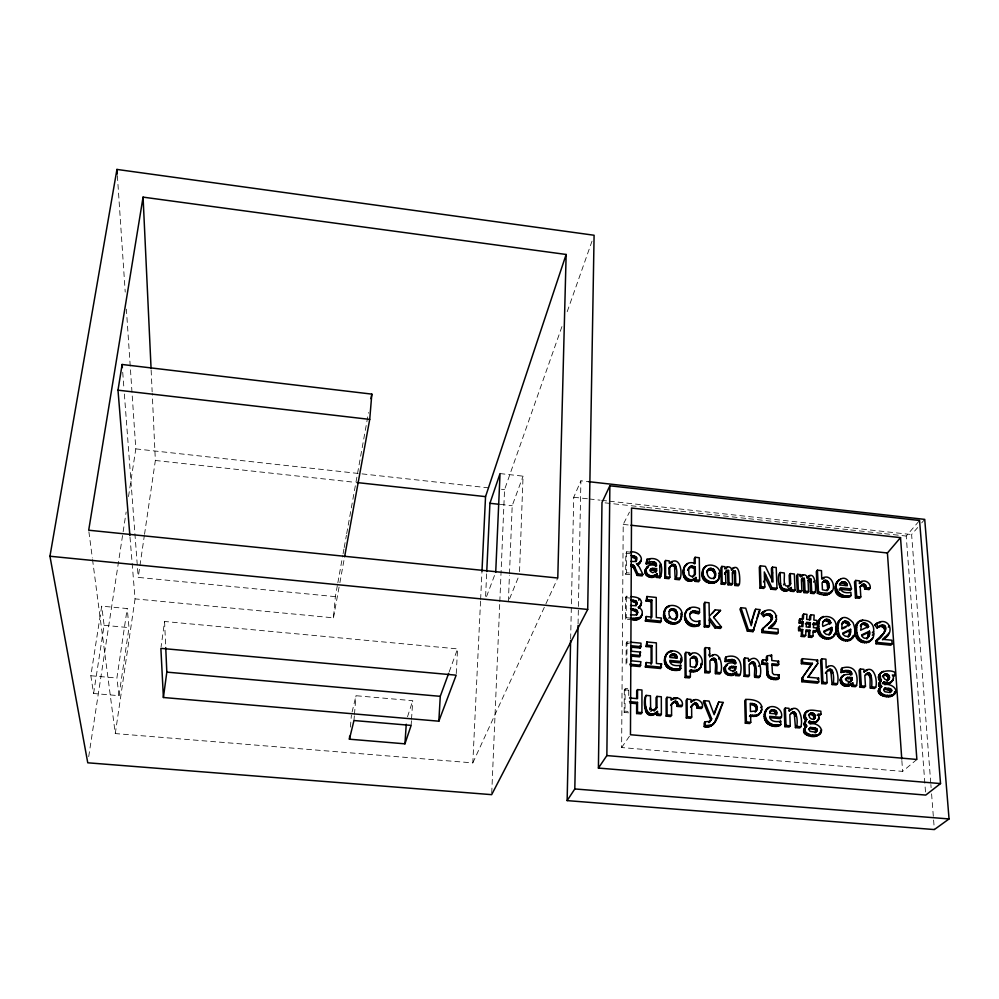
<?xml version="1.0" encoding="UTF-8"?>
<svg xmlns="http://www.w3.org/2000/svg" width="999" height="999" viewBox="0 0 999 999"><rect width="100%" height="100%" fill="white"/><g stroke="black" fill="none" stroke-linecap="round" stroke-linejoin="round"><path stroke-width="0.75" stroke-dasharray="5 3.75" d="M632.392 619.805L625.386 619.118L625.511 597.614L626.336 596.166L629.283 596.465M629.932 574.662L625.661 574.213L625.799 553.271L626.598 551.748L630.544 552.16M628.621 712.824L624.175 712.424L625.012 711.151L625.162 688.473L629.582 688.873L628.733 690.184L628.683 699.238M625.386 619.118L626.198 617.694L626.336 596.166M625.661 574.213L626.473 572.727L626.598 551.748M627.022 641.833L626.198 643.219L626.073 665.284L626.897 663.935L627.022 641.833L630.119 642.132M916.87 759.452L902.621 771.39L621.628 747.552L623.214 524.4L629.457 512.125M624.175 712.424L624.325 689.772L625.162 688.473M578.071 623.975L580.894 480.794L588.636 481.668M570.654 638.823L573.738 497.252L580.894 480.794M519.53 571.603L523.064 476.161L500.037 473.576M508.379 601.698L509.415 575.387M509.478 573.838L512.2 505.719L523.064 476.161M491.733 793.094L499.75 603.221M499.812 601.673L504.557 489.61L562 326.411M485.601 596.328L486.688 573.076M92.532 559.502L115.285 733.578L472.814 762.899L480.556 600.948M480.631 599.4L481.968 571.366M456.243 673.626L457.567 648.888L164.573 621.478L161.089 646.852M411.126 725.399L411.426 720.766M411.526 719.23L412.737 700.699L355.981 695.716L352.098 712.012M353.958 720.529L354.345 715.871M354.47 714.322L355.981 695.716M350.399 727.085L351.398 714.984M132.143 563.324L135.052 598.876L333.454 617.832L335.352 596.653L337.562 584.378M118.981 695.679L128.996 627.622L127.223 608.553L101.698 606.143L90.834 675.749L93.594 693.493L118.981 695.679L116.895 678.034L127.223 608.553M115.285 733.578L135.052 598.876M335.352 596.653L138.212 577.397L144.306 535.851M144.53 534.315L155.357 460.477L152.235 393.469M88.699 756.643L126.161 511.975M128.509 496.59L135.814 448.888L126.386 309.166M93.594 693.493L104.121 625.312L101.698 606.143M337.837 582.842L342.807 555.219M343.082 553.696L343.918 549.088M344.193 547.552L346.403 535.277M346.678 533.741L368.519 412.537M333.454 617.832L339.585 584.253M339.872 582.717L344.33 558.291M407.505 716.783L412.737 700.699M567.182 311.713L592.02 241.134M449.188 671.89L457.567 648.888M486.538 596.578L495.716 572.265M509.54 598.851L518.843 576.111M472.814 762.899L557.779 578.021M621.628 747.552L630.469 734.74M925.511 791.982L906.218 536.051L919.567 520.491M930.756 782.991L911.612 534.565L917.669 527.559M921.702 522.889L924.724 519.38M625.012 711.151L627.984 711.413M90.834 675.749L116.895 678.034M624.325 689.772L628.733 690.184M104.121 625.312L128.996 627.622M626.198 643.219L629.295 643.518M626.198 617.694L630.419 618.106M625.511 597.614L632.891 598.364M626.473 572.727L629.32 573.026M625.799 553.271L632.367 553.958M500.312 504.42L512.2 505.719M623.214 524.4L629.395 525.074M135.814 448.888L360.464 473.701M362.013 473.876L489.06 487.899M501.461 489.273L504.557 489.61M573.738 497.252L587.687 498.801M589.235 498.963L600.087 500.162M601.635 500.337L607.829 501.023M609.378 501.186L911.612 534.565M605.069 502.859L645.229 507.292M646.765 507.455L679.195 511.038M680.744 511.201L713.174 514.785M714.722 514.947L747.152 518.518M748.688 518.693L781.118 522.265M782.667 522.44L815.097 526.011M816.645 526.186L849.075 529.757M850.624 529.932L883.054 533.503M884.59 533.678L906.218 536.051M155.357 460.477L355.332 482.367M88.899 531.768L92.333 557.954M129.995 537.037L132.018 561.775M930.868 784.54L931.105 787.649M931.592 793.855L934.34 829.57M122.715 372.265L123.888 387.799M124.363 394.018L138.212 577.397M901.86 760.551L902.621 771.39M117.37 175.637L125.225 292.083M151.136 370.092L152.16 391.908M164.573 621.478L165.734 647.564"/><path stroke-width="1.5" d="M656.58 712.687C645.466 722.127 642.844 704.22 645.229 696.69L646.103 695.391L650.474 695.791L650.624 708.528L652.734 710.376L656.98 707.504L656.955 696.378L661.313 696.765L661.375 714.385L660.476 715.646L656.693 715.309L656.58 712.687L657.479 711.425L657.592 714.048L656.693 715.309M646.028 646.528L646.89 641.957L656.355 642.869L656.405 663.473L661.6 663.96L660.714 668.518L645.391 667.082L646.266 662.524L651.972 663.061L651.947 645.629L646.89 645.154L646.028 646.528L651.086 647.002L651.947 645.629M646.041 601.048L646.89 596.503L656.243 597.452L656.293 617.519L661.413 618.031L660.539 622.577L645.416 621.078L646.278 616.533L651.922 617.082L651.897 600.112L646.89 599.612L646.041 601.048L651.036 601.548L651.897 600.112M657.479 711.425C646.353 720.866 643.706 702.934 646.103 695.391M655.719 566.346L653.821 563.623L646.191 563.886L647.04 559.265C659.44 555.919 663.798 564.66 660.814 576.273L659.952 577.747L656.343 577.385L657.092 573.751L656.343 577.385M645.391 667.082L646.266 662.524M645.416 621.078L646.278 616.533M646.89 645.154L646.89 641.957M646.89 599.612L646.89 596.503M646.191 563.886L647.04 559.265M855.344 631.293C852.509 616.433 875.574 616.895 873.588 631.443C876.435 646.403 853.308 645.878 855.344 631.293L856.568 629.932L856.88 625.337L858.391 622.052M636.663 698.451L636.688 690.896L637.549 689.597L641.957 689.997L641.92 712.649L641.046 713.923L636.625 713.536L636.65 703.646L637.512 702.359L629.507 701.635M636.625 713.536L637.487 712.262L637.512 702.359M637.549 689.597L637.524 698.663L629.532 697.951M630.606 647.127L640.109 648.039L640.109 645.716M630.569 656.031L639.647 656.88L640.509 652.097L631.418 651.236L631.443 645.754L640.958 646.665L640.971 643.169L630.119 642.132M630.269 665.671L640.072 666.583L640.933 661.713L631.38 660.814L631.405 654.67L640.496 655.519M839.235 589.198L850.286 590.334L850.286 589.16M851.485 588.923C844.405 559.153 819.655 601.648 849.862 596.89L851.061 595.479L850.886 592.395C847.077 593.256 840.634 592.857 840.421 587.774L851.485 588.923L850.286 590.334M852.946 637.487C832.242 651.086 833.828 601.935 853.021 622.639C863.71 650.811 824.5 642.869 839.56 620.167M598.413 768.069L606.855 755.581L609.865 485.789L919.567 520.491L940.534 783.578L925.748 795.079L598.413 768.069L601.985 502.522L609.865 485.789M817.582 627.547C814.847 612.649 837.974 613.061 835.901 627.684C838.723 642.632 815.434 642.232 817.582 627.547L818.743 626.173L819.105 621.565L820.666 618.269M681.655 660.264C683.428 650.424 667.369 646.865 665.109 656.905C661.4 666.171 671.728 672.577 679.857 669.854L680.781 668.518L680.756 665.234C676.798 666.196 669.767 665.871 669.805 660.401L681.58 661.513L681.655 660.264L680.656 662.861L670.366 661.887M587.699 609.44L594.093 235.252L116.945 169.43L49.95 556.243L87.762 762.799L491.658 794.655L587.699 609.44L49.95 556.243M588.636 481.668L924.724 519.38L949.05 818.943L934.34 829.57L567.132 800.611L574.812 788.948L578.034 625.536M851.061 595.479C842.145 598.788 831.68 589.085 838.074 580.606M567.132 800.611L570.616 640.371M770.079 717.707L780.281 718.618L780.306 717.332M781.405 717.369C783.89 708.016 769.642 701.935 765.396 711.113C760.314 720.416 770.691 729.07 779.682 725.736L780.806 724.512L780.694 721.166C776.685 722.215 769.767 721.778 769.717 716.333L781.405 717.369L780.281 718.618M566.146 254.47L557.779 578.021L88.699 530.219L143.069 197.128L566.146 254.47L485.539 496.628L481.968 571.366M882.367 683.703L884.103 681.842C888.66 685.127 896.39 680.282 892.332 674.974L895.017 675.224L894.817 672.29C888.461 668.593 873.538 672.29 880.119 681.455L878.571 684.952L880.444 687.874L881.73 686.6L879.857 683.678L881.405 680.169L879.719 676.373L880.619 672.964M886.438 636.088L887.711 634.74L882.679 639.323L891.845 640.222L892.107 643.88L890.821 645.204L876.048 643.756L875.861 640.834C884.352 638.561 891.857 617.757 877.06 627.984L874.737 625.099C887.012 613.723 897.926 632.355 882.392 639.785M780.806 724.512C771.116 728.371 760.439 717.507 767.407 708.591M882.829 634.153C887.986 630.132 881.343 623.164 877.06 627.984M495.716 572.265L500.037 473.576L489.922 503.296L486.75 571.528M819.168 718.031L818.231 713.998L820.991 714.248L820.841 711.213C815.409 710.951 807.567 707.642 804.432 714.21L804.17 717.994L805.669 720.666L803.995 724.287L805.856 727.284C798.401 733.441 811.962 738.785 817.194 735.714C826.872 731.63 818.044 721.678 810.189 724.013L808.928 722.514L809.577 721.141C812.786 722.864 818.481 722.352 819.168 718.031L817.981 719.255C817.294 723.576 811.613 724.088 808.403 722.377L809.577 721.141M881.73 686.6C869.742 694.243 893.943 702.484 894.654 691.645M892.769 695.504C901.023 690.384 891.12 683.029 884.739 684.627L883.503 683.179L884.103 681.842M711.95 658.803L709.902 660.888L710.102 671.715L709.115 673.039L704.844 672.639L704.457 648.95L705.431 647.589L709.677 648.001L709.627 656.867C719.917 648.351 723.164 665.896 720.716 672.714L719.705 674.038L715.446 673.638C714.497 670.529 718.256 657.23 710.976 660.139C717.569 653.059 717.469 669.13 716.445 672.315L715.446 673.638M804.47 722.277L806.842 719.43L805.344 716.758L805.594 712.974M438.836 721.191L456.168 675.174L160.876 648.351L163.399 697.502L438.836 721.191L440.272 696.328L448.663 673.326M761.775 709.677C763.261 700.861 752.11 699.1 745.778 699.45L744.73 700.724L745.329 723.164L749.7 723.551L750.761 722.314L750.561 715.059C754.882 716.008 761.126 714.984 761.775 709.677L760.689 710.926M801.573 630.918L798.601 630.619L799.724 629.258L802.709 629.545L801.573 630.918L801.223 636.4L804.545 636.725L805.681 635.364L806.006 629.87L809.939 630.269L808.79 631.63L808.453 637.112L811.775 637.437L812.924 636.076L813.236 630.594L816.47 630.906L816.32 627.934L813.423 627.647L813.686 623.039L816.995 623.364L816.845 620.404L813.848 620.104L814.148 615.084L810.851 614.747L809.714 616.133L809.477 619.904M719.692 575.936C722.789 564.547 703.508 560.277 702.235 572.252C699.013 583.753 718.468 588.011 719.692 575.936L718.718 577.41M810.376 622.702L810.102 627.322L806.205 626.922L806.48 622.315L810.376 622.702L809.24 624.088L809.053 627.147M840.184 680.469C840.384 674.812 847.364 673.501 851.835 674.675C852.272 669.567 845.541 669.979 842.307 671.241L841.096 672.539L840.921 669.305L842.132 668.006C854.744 664.235 858.616 674.113 856.58 685.439L855.331 686.713L851.785 686.375L851.56 684.153C848.151 688.149 840.134 686.163 840.184 680.469L842.407 676.136M810.851 614.747L810.551 619.767L806.655 619.38L806.955 614.36L803.658 614.023L802.522 615.421L802.209 620.429M801.847 626.435L802.035 623.364L803.171 621.99L800.286 621.703L799.163 623.076L802.035 623.364M803.171 621.99L802.884 626.598L799.6 626.273L798.476 627.647L798.601 630.619M803.658 614.023L803.333 619.043L800.162 618.731L799.038 620.117L799.163 623.076M808.453 637.112L809.602 635.751L809.939 630.269M718.606 578.97C711.937 587.449 698.201 576.61 704.283 567.769M700.998 663.436L700.848 665.609L701.822 664.285C704.283 657.217 695.466 648.538 689.66 655.219L689.522 652.697L685.826 652.347L684.889 653.696L685.139 677.522L689.447 677.921L690.384 676.598L690.309 669.867C694.842 671.628 701.286 669.767 701.822 664.285M801.223 636.4L802.359 635.039L802.709 629.545M349.662 736.176L349.413 739.198L404.945 743.83L406.243 724.238M681.63 616.545C684.977 604.87 665.247 600.536 663.923 612.749C660.464 624.55 680.369 628.87 681.63 616.545L680.719 617.956M680.781 668.518C671.877 671.765 661.263 663.286 666.72 654.033L665.821 655.394M694.929 578.945C679.745 589.722 678.845 556.693 695.204 563.598L695.117 557.292L699.275 557.729L699.612 580.282L698.676 581.743L695.067 581.368L695.866 577.484L695.067 581.368M695.866 577.484C689.385 584.39 680.706 573.963 684.502 567.007L683.591 568.493M680.494 619.68C673.651 628.471 659.59 617.282 665.983 608.229M763.573 616.633C766.595 609.952 776.585 616.021 770.616 621.178C773.738 616.545 766.795 612.799 763.573 616.633L761.288 613.723C773.813 601.548 784.115 622.202 768.668 628.558M691.133 612.012C686.65 617.582 694.218 623.751 699.737 620.729L699.787 624.3L698.838 625.699C679.407 632.067 680.819 600.037 699.462 608.616L699.525 612.487L698.576 613.898L692.757 612.35L689.647 614.11C691.208 609.815 696.415 610.589 699.525 612.487M699.787 624.3C690.646 628.371 680.344 616.907 687.799 609.228M894.979 693.481C890.658 697.901 876.048 694.842 880.706 687.362M827.734 589.148L826.947 583.054L824.749 581.668L822.826 582.255L824.899 580.332L827.147 580.644C829.869 583.204 829.719 588.224 826.972 590.759L828.895 587.712M344.605 556.768L369.717 419.393L371.828 394.118L122.128 364.485L117.994 390.172L129.87 535.489M630.544 552.16C637.062 550.074 646.128 559.053 638.411 563.411L637.574 564.91L640.172 562.574L640.534 560.576M884.127 674.65C882.217 677.197 885.102 680.831 888.061 679.819L888.948 679.245C890.846 676.698 887.974 673.039 885.014 674.063L882.841 675.936L885.014 674.063M725.099 661.538L726.111 660.202L732.117 659.465L734.902 660.501L735.764 662.649L734.74 663.985L732.766 661.163L725.099 661.538L725.024 658.279L726.036 656.93C738.898 653.184 742.881 662.874 740.296 674.55L739.26 675.861L735.626 675.524L736.663 674.213L736.5 671.952C732.167 681.268 717.369 670.117 727.172 665.197M736.5 671.952C723.925 681.368 719.942 658.179 735.788 663.673L735.764 662.649M888.948 679.245L886.762 681.093L887.649 680.519C889.547 677.984 886.675 674.325 883.728 675.349M641.795 615.496L640.034 617.394L633.229 618.381L632.392 619.805C640.159 622.864 646.94 610.177 638.124 607.38L640.671 605.719M820.554 733.104C815.883 738.523 799.063 733.179 807.03 726.061L805.306 723.9L805.644 721.041M868.593 636.838L866.757 638.948L868.119 635.888L868.243 632.517L869.492 631.156C871.69 636.887 863.81 641.77 861.6 634.952L869.492 631.156M714.31 577.235C717.132 572.102 708.603 566.246 706.643 572.477C709.278 562.712 720.416 572.989 713.623 578.796L715.272 575.774M707.592 571.003C705.606 575.187 710.876 581.093 714.585 577.335M850.524 632.667L850.673 629.283L842.731 633.079C843.631 637.574 850.536 637.612 850.524 632.667L847.926 637.087L849.138 635.739M849.312 634.015L849.45 630.644L850.673 629.283M675.499 619.43C678.97 615.247 673.875 606.942 669.155 611.363C673.801 603.359 681.618 615.784 674.937 620.004L676.398 618.019M829.008 635.227L830.431 632.155L830.594 628.771L831.767 627.409C833.903 633.154 825.961 638.049 823.775 631.193L831.767 627.409M815.172 717.482L813.461 719.655C817.07 717.644 814.709 711.738 810.689 713.099L808.591 714.947L810.689 713.099M813.985 718.718L813.198 715.222L809.527 714.335M695.354 667.27L696.515 663.186L695.641 659.078L693.368 657.642L691.308 658.279L693.256 656.393L695.629 656.705C698.601 659.677 697.839 665.222 694.717 667.869L696.315 665.946M656.231 575.224C650.774 582.192 639.16 571.178 648.176 567.407M657.092 573.751C644.405 582.642 641.021 560.289 656.58 565.834C657.18 560.701 650.212 561.338 647.04 562.387M688.536 568.843L689.073 575.037L691.333 576.435L693.343 575.849L695.354 573.863L695.254 566.77L690.759 566.283L687.612 570.329L689.397 567.22M640.446 605.819L641.495 602.834C641.483 597.439 634.79 596.84 630.756 596.615M639.61 606.755L638.773 608.191L641.495 602.834M163.399 697.502L166.821 672.127L165.734 647.564M755.182 712.162C757.879 709.302 755.207 704.57 751.41 704.807L752.484 703.533C756.28 703.308 758.965 708.041 756.255 710.901L750.461 711.55L750.224 703.333L752.484 703.533M885.151 687.911L883.865 689.185L889.547 690.234L890.284 692.532L891.745 690.321L889.934 688.573L885.151 687.911L883.728 690.222L884.827 691.758L889.647 692.457L891.595 691.271M637.012 603.096L635.976 605.681L637.012 603.096L636.138 601.073L630.581 599.787M371.004 398.726L371.828 394.118M809.365 728.621L815.209 729.682L816.096 731.068L815.209 732.816L817.107 730.831L817.032 729.045L814.272 727.809L810.539 727.409L808.566 729.208L810.539 727.409M840.621 583.478L840.334 585.014L847.314 585.739C847.414 580.943 840.621 580.431 839.447 584.914L841.333 582.392M637.737 612.262L636.625 614.934L637.737 612.262L636.638 609.964L630.544 608.566M349.413 739.198L353.958 720.529L411.126 725.399L404.945 743.83M636.912 558.99L635.764 561.763L636.65 557.642L634.54 556.031L630.831 555.469M752.359 621.378L751.223 625.724L745.741 608.191L740.971 607.717L739.947 609.128L747.352 631.106L752.946 631.655L760.177 609.64L755.719 609.19L754.67 610.601L751.31 622.777L755.719 609.19M752.946 631.655L756.031 621.353M756.917 618.406L759.128 611.051M850.549 639.972L853.246 635.526M819.355 734.315L820.366 732.279M640.946 616.92L642.245 614.198M710.926 720.279L708.965 722.614L709.964 721.365L705.144 721.79L704.158 723.026L704.22 726.623C717.344 729.632 719.055 709.827 723.376 702.384L718.756 701.972L714.148 714.672L709.053 701.098L704.245 700.661L703.271 701.935L710.689 720.092L709.939 721.515L711.688 718.843L704.245 700.661M715.521 721.266L714.51 722.514L722.364 703.658M861.6 624.55L860.663 630.219L868.606 626.498C867.557 622.402 861.925 621.828 860.364 625.911L862.187 623.788M670.054 609.939C667.02 613.823 670.716 621.578 675.848 618.593M774.55 622.901L776.585 619.48M808.853 575.811L806.942 577.996C815.196 568.131 816.308 588.498 815.221 592.207L814.085 593.631L810.564 593.269L811.7 591.845L811.101 579.795L810.926 579.033L809.103 578.908L808.066 581.043L808.553 591.52L807.429 592.944L803.933 592.582L803.196 579.782L804.307 578.346L802.509 578.221L801.398 579.657L803.196 579.782M717.644 580.431L719.292 577.572M679.582 621.091L681.206 618.231M831.705 590.958C829.42 596.74 821.802 595.079 817.357 593.281L816.295 571.653L817.432 570.192L821.49 570.629L821.74 578.983C830.219 571.303 838.286 588.261 830.019 593.456M802.509 578.221L801.423 580.357L801.885 590.834L800.773 592.257L797.239 591.895L796.553 575.786L797.652 574.338L800.674 574.662L800.848 576.997C801.747 573.588 807.142 574.25 807.329 577.684L808.066 576.548M725.561 572.439L725.798 582.979L724.812 584.427L721.216 584.065L720.878 567.869L721.852 566.396L724.924 566.708L725.037 569.068C726.011 565.684 731.468 566.258 731.63 569.767C740.034 560.539 740.346 581.006 739.347 584.378L738.336 585.826L734.764 585.451L735.764 584.003L735.426 571.89L735.264 571.128L733.403 570.991L732.304 573.151L732.567 583.678L731.568 585.127L728.021 584.765L727.559 571.89L728.546 570.417L726.71 570.292L724.575 573.913L726.71 570.292M689.36 671.191C694.093 673.039 699.512 670.903 701.323 666.108M632.704 555.669L631.88 557.18L635.039 558.179L636.088 560.489M633.728 557.542L634.54 556.031M637.087 575.399L637.924 573.913L634.215 565.921L631.605 564.547L630.794 566.046L633.391 567.407L637.087 575.399L642.095 575.911L642.931 574.425L639.323 567.007L636.425 563.761L638.411 563.411M635.039 558.179L635.864 556.668M631.805 566.271L632.629 564.772M809.764 713.698C807.729 716.283 810.639 720.117 813.71 719.018L814.635 718.418M635.826 559.14L636.65 557.642M632.679 566.733L633.503 565.234M633.391 567.407L634.215 565.921M633.928 568.306L634.752 566.82M639.148 564.023L639.972 562.524M640.434 561.65L641.271 560.152M640.172 562.574L640.996 561.076M649.1 560.302L649.937 558.803M644.967 570.417L646.865 567.095M649.113 563.261L649.962 561.775M644.83 571.515L645.666 570.029M646.965 567.919L647.802 566.421M645.179 573.601L646.028 572.127M645.616 574.512L646.465 573.039M652.172 563.261L653.021 561.763M646.228 575.312L647.065 573.826M650.998 568.756L650.149 570.254L655.719 570.104L656.58 568.618L652.197 568.356L650.312 569.467L650.274 571.278L652.672 572.702L656.593 570.804L656.58 568.618M653.821 563.623L654.67 562.125M633.191 600.049L632.367 601.498L635.302 602.509L636.176 604.532M647.002 575.973L647.851 574.5M651.348 569.842L652.197 568.356M647.939 576.51L648.788 575.037M654.907 564.285L655.769 562.787M634.115 601.86L634.952 600.411M655.519 565.197L656.38 563.698M649.038 576.91L649.887 575.424M653.159 569.842L654.008 568.356M635.302 602.509L636.138 601.073M650.299 577.122L651.161 575.649M635.976 603.408L636.813 601.972M633.229 608.828L632.404 610.264L635.801 611.388L636.9 613.698M638.711 600.224L639.56 598.776M652.172 577.135L653.034 575.661M656.593 570.804L655.731 572.29L655.719 570.104M660.664 563.823L659.802 565.322L659.952 577.747M653.758 576.773L654.62 575.299M634.39 610.664L635.227 609.228M659.902 566.62L660.776 565.134M655.082 576.111L655.943 574.637M635.801 611.388L636.638 609.964M665.559 560.489L664.685 561.987L664.772 578.246L668.968 578.683L669.854 577.21L669.792 566.883C676.623 558.716 677.971 573.501 676.086 577.847L675.199 579.32L679.382 579.757L680.294 578.284C682.529 570.966 679.707 554.92 669.305 563.274L669.18 560.864L665.559 560.489L665.646 576.773L664.772 578.246M636.625 612.424L637.462 610.988M639.822 607.155L641.296 604.383M634.477 619.904L635.314 618.493M636.313 619.767L637.15 618.356M804.432 714.21L806.98 711.188M671.64 561.513L670.754 563.011L672.19 562.612M637.874 619.405L638.723 617.994M668.943 574.263L668.905 568.369L669.792 566.883M639.185 618.806L640.034 617.394M640.222 617.981L641.058 616.558M668.905 568.369L671.827 564.922M670.941 566.421L672.814 564.435M671.927 565.921L673.85 564.335M672.964 565.834L673.9 566.096L674.787 564.597M675.199 579.32L674.562 566.658L675.449 565.172M674.962 567.532L675.861 566.046M675.112 568.718L675.998 567.232M685.289 565.596L684.39 567.082L686.35 564.485M683.104 570.229L684.015 568.743M687.649 563.686L685.439 565.971M682.954 572.29L683.865 570.816M683.079 574.088L683.99 572.614M683.416 575.724L684.327 574.263M695.117 557.292L694.193 558.778L694.268 563.823M688.473 568.706L690.022 566.67M640.109 648.039L640.958 646.665M683.965 577.197L684.877 575.724M689.098 568.144L690.759 566.283M689.834 567.769L691.608 566.083M664.372 611.076L665.259 609.652M665.097 609.652L666.957 607.055M684.69 578.446L685.601 576.972M690.684 567.569L692.569 566.083M663.923 612.749L664.81 611.326M668.206 606.168L666.071 608.478M685.614 579.482L686.525 578.021M639.647 653.458L640.509 652.097M663.786 614.635L664.672 613.211M691.645 567.569L693.106 567.832L694.03 566.358M668.793 606.98L669.692 605.556M663.935 616.658L664.822 615.247M686.725 580.294L687.637 578.833M692.419 577.31L694.417 575.337L694.317 568.244L695.254 566.77M664.385 618.456L665.272 617.045M688.011 580.869L688.935 579.395M669.73 610.789L670.616 609.365M670.429 610.377L671.328 608.953M665.084 620.017L665.971 618.606M671.291 610.152L672.19 608.728M689.472 581.156L690.396 579.695M672.315 610.152L673.226 608.728M694.417 575.337L695.354 573.863M691.158 581.131L692.082 579.67M666.046 621.328L666.945 619.917M668.855 618.219L669.742 616.808M692.582 580.719L693.506 579.258M674.088 610.651L674.987 609.228M693.818 579.969L694.742 578.508M667.245 622.389L668.144 620.978M674.787 611.126L675.699 609.715M675.374 611.763L676.286 610.339M668.693 623.201L669.58 621.803M702.647 570.629L703.596 569.155M703.346 569.243L705.232 566.633M702.235 572.252L703.184 570.779M706.443 565.771L704.295 568.119M676.161 613.461L677.072 612.037M670.341 623.776L671.241 622.377M702.122 574.075L703.059 572.602M676.435 615.759L677.347 614.335M702.285 576.048L703.234 574.587M672.215 624.1L673.114 622.689M676.211 617.819L677.122 616.408M702.734 577.797L703.683 576.336M707.329 570.928L708.291 569.455M707.891 570.379L708.84 568.893M708.578 569.979L709.527 568.493M674.163 624.125L675.074 622.727M680.681 614.11L681.605 612.687M709.415 569.767L710.364 568.294M703.446 579.32L704.395 577.847M710.414 569.767L711.375 568.294M675.898 623.813L676.81 622.414M680.843 616.096L681.755 614.672M704.407 580.594L705.356 579.133M677.384 623.189L678.296 621.79M712.15 570.267L713.111 568.793M678.608 622.277L679.52 620.866M685.027 613.224L686.738 610.377M705.594 581.63L706.543 580.169M712.849 570.729L713.81 569.255M684.552 614.885L685.464 613.473M688.199 609.765L689.123 608.341M770.816 710.464L769.692 713.323L777.06 713.985C777.459 709.914 771.59 707.966 769.705 711.713L771.952 709.777M713.423 571.341L714.385 569.867M684.402 616.77L685.326 615.359M707.005 582.442L707.954 580.981M689.76 609.165L690.696 607.754M714.21 573.001L715.172 571.528M684.577 618.731L685.501 617.32M708.628 583.004L709.59 581.543M714.51 575.237L715.471 573.763M685.052 620.479L685.976 619.068M690.908 612.899L691.845 611.475M710.464 583.316L711.425 581.868M691.77 612.537L692.694 611.113M685.826 622.002L686.75 620.604M692.757 612.35L693.693 610.938M718.643 573.651L719.617 572.19M712.374 583.366L713.336 581.905M693.868 612.362L694.804 610.951M686.862 623.301L687.787 621.902M718.818 575.586L719.792 574.125M665.109 656.905L666.008 655.556M667.682 652.784L666.783 654.145L668.88 651.823M714.06 583.066L715.034 581.618M664.672 658.666L665.571 657.317M715.509 582.467L716.483 581.006M660.701 665.297L661.6 663.96M669.417 652.522L670.317 651.161M688.161 624.363L689.085 622.964M716.708 581.58L717.669 580.119M664.522 660.651L665.421 659.303M696.241 612.887L697.19 611.463M726.448 568.281L727.434 566.808M671.053 652.185L671.965 650.824M713.598 617.657L720.529 610.377L715.284 609.852L709.29 616.271L709.053 602.772L704.857 602.347L703.908 603.783L704.283 626.873L708.503 627.285L709.465 625.898L709.315 617.544L715.958 626.535L721.465 627.072L720.479 628.458L714.972 627.921L709.178 620.067M664.685 662.649L665.584 661.301M689.71 625.187L690.646 623.788M671.078 654.657L670.167 656.018L674.2 655.594L676.098 657.729L677.022 656.38C675.848 652.647 669.705 653.334 669.867 657.467L677.297 658.166L677.022 656.38M665.147 664.422L666.046 663.074M671.34 655.344L672.252 653.995M691.483 625.774L692.419 624.375M727.709 572.664L728.546 570.417M672.814 655.232L673.726 653.87M727.759 573.726L728.696 571.191M665.883 665.958L666.783 664.622M721.216 584.065L722.202 582.604L721.852 566.396M693.481 626.111L694.417 624.712M732.404 568.618L731.418 570.092L733.216 567.882M674.2 655.594L675.112 654.245M734.14 567.507L732.23 569.343M666.895 667.282L667.794 665.933M675.324 656.43L676.248 655.069M698.788 622.127L699.737 620.729M733.403 570.991L732.417 572.464L734.265 572.589L735.264 571.128M696.266 626.148L697.215 624.75M668.144 668.356L669.055 667.02M734.764 585.451L734.427 573.364L735.426 571.89M669.655 669.18L670.566 667.844M734.49 574.425L735.489 572.951M728.021 584.765L729.008 583.316L728.758 572.252M801.41 663.686L801.248 659.989L802.397 658.666L817.594 660.114L817.756 663.436L808.141 677.185L818.593 678.159L818.768 681.892L817.594 683.191L801.86 681.718L801.735 678.596L812.449 663.311L802.547 662.362L801.41 663.686L811.288 664.622M801.735 678.596L812.449 663.311M671.39 669.767L672.302 668.431M645.229 708.491L646.103 707.205M680.594 658.903L681.518 657.554M673.326 670.092L674.238 668.756M645.579 711.063L646.453 709.789M715.284 609.852L712.312 613.398M680.744 660.514L681.668 659.165M704.283 626.873L705.244 625.474L704.857 602.347M646.016 712.162L646.89 710.888M656.955 696.378L656.056 697.664L656.081 708.778L653.945 710.963L654.845 709.69M674.999 670.179L675.923 668.855M680.656 662.861L681.58 661.513M649.6 708.528L650.486 707.255M646.628 713.111L647.502 711.837M676.71 670.167L677.634 668.831M649.737 709.802L650.624 708.528M680.756 665.234L679.832 666.57L679.857 669.854M688.586 654.058L689.522 652.697M647.414 713.91L648.289 712.637M678.358 670.054L679.295 668.718M648.376 714.535L649.263 713.261M650.861 711.375L651.748 710.102M690.784 654.145L689.834 655.494L692.032 653.346M649.512 714.959L650.399 713.698M650.824 715.197L651.71 713.923M807.854 677.235L817.756 663.436M656.081 708.778L656.98 707.504M692.307 657.742L693.256 656.393M652.634 715.134L653.521 713.873M693.368 657.642L694.317 656.293M714.972 627.921L715.958 626.535M654.133 714.66L655.032 713.386M655.419 713.823L656.318 712.562M667.007 697.29L666.096 698.576L666.183 716.146L670.666 716.545L671.59 715.284L671.515 704.133L673.751 701.798L675.736 701.211L677.447 702.235L677.996 705.094L677.06 706.368L681.418 706.755L682.354 705.481C683.778 699.138 674.924 694.755 671.128 700.212L670.953 697.639L667.007 697.29L667.107 714.884L666.183 716.146M694.667 658.054L695.629 656.705M772.464 567.12L773.001 581.98L765.409 566.371L760.339 565.834L759.302 567.307L759.977 588.049L763.748 588.436L764.809 587L764.297 571.915L771.927 587.737L776.985 588.261L776.211 567.507L772.464 567.12L771.403 568.581L771.877 581.905M695.641 659.078L696.603 657.729M696.278 660.764L697.227 659.415M685.139 677.522L686.088 676.198L685.826 652.347M690.584 671.528L691.533 670.204M696.515 663.186L697.477 661.837M696.228 665.546L697.19 664.21M691.92 671.74L692.869 670.416M672.452 699.575L673.363 698.289M708.703 649.362L709.677 648.001M765.396 711.113L768.568 707.592M673.963 699.113L674.887 697.826M693.818 671.778L694.78 670.454M670.591 705.406L672.677 702.722M671.753 703.995L673.751 701.798M675.786 699.075L676.723 697.789M695.579 671.528L696.54 670.204M765.596 574.712L764.547 576.161L770.866 589.173L775.911 589.697L776.985 588.261M672.827 703.084L674.762 701.31M697.14 670.978L698.101 669.655M708.803 655.157L709.777 653.808M673.826 702.597L675.736 701.211M698.476 670.117L699.437 668.793M699.562 668.943L700.524 667.607M674.8 702.497L675.786 702.784L676.71 701.51M763.536 581.967L764.585 580.531M759.977 588.049L761.013 586.613L760.339 565.834M677.06 706.368L676.51 703.508L677.447 702.235M771.603 574.275L772.664 572.827M676.947 704.682L677.884 703.408M712.299 656.118L713.286 654.77M711.975 659.615L712.949 658.266M713.024 659.502L714.01 658.166M713.973 659.765L714.959 658.428M704.844 672.639L705.818 671.316L705.431 647.589M714.66 660.351L715.646 659.015M788.773 585.726C781.88 588.461 785.152 575.923 784.215 572.927L780.119 572.502L779.045 573.963C776.635 580.706 780.569 597.277 790.184 588.786L790.384 591.183L793.918 591.545L795.029 590.122L794.342 573.988L790.271 573.563L789.173 575.024L789.585 585.202L787.674 587.162L790.684 583.753L790.271 573.563M687.062 699.1L686.113 700.386L686.301 717.931L690.746 718.331L691.708 717.07L691.583 705.931L690.621 707.205L693.793 703.608L695.766 703.021L697.464 704.033L698.039 706.892L697.065 708.166L701.41 708.553L702.384 707.28C703.758 700.961 694.954 696.565 691.171 702.022L690.983 699.462L687.062 699.1L687.25 716.67L686.301 717.931M715.072 661.263L716.071 659.927M715.234 662.499L716.221 661.163M718.643 659.028L719.642 657.692M770.866 589.173L771.927 587.737M636.813 604.233L634.952 605.669L630.556 605.469M779.457 584.765L780.531 583.329L780.119 572.502M693.393 700.099L691.208 702.185M693.943 700.923L694.904 699.637M779.869 587.125L780.956 585.689L780.531 583.329M747.352 631.106L748.401 629.732L740.971 607.717M692.732 704.532L691.77 705.806L693.793 703.608M780.319 588.136L781.405 586.7L780.956 585.689M783.541 584.865L784.627 583.428M763.848 611.326L761.288 613.723M692.831 704.882L694.792 703.121M780.931 589.023L782.005 587.587L781.405 586.7M693.83 704.395L695.766 703.021M764.485 612L765.546 610.601M781.693 589.76L782.766 588.324L782.005 587.587M728.021 660.851L729.033 659.515M694.804 704.295L695.779 704.595L696.74 703.308M724.387 667.357L726.036 665.134M782.604 590.347L783.691 588.911L787.687 589.535L791.283 587.35L791.483 589.76L790.384 591.183M724.013 668.381L725.012 667.057M725.961 665.746L726.972 664.41M697.065 708.166L696.503 705.306L697.464 704.033M723.9 669.542L724.912 668.206M783.678 590.759L784.764 589.323M731.093 660.801L732.117 659.465M765.646 615.396L766.72 613.998M696.94 706.48L697.914 705.207M784.914 590.983L786.001 589.56M766.807 615.109L767.869 613.711M789.585 585.202L790.684 583.753M724.3 671.728L725.311 670.404M732.766 661.163L733.79 659.827M768.056 615.097L769.13 613.698M786.588 590.958L787.687 589.535M724.762 672.664L725.774 671.353M787.986 590.546L789.073 589.123M733.878 661.837L734.902 660.501M799.562 576.111L800.674 574.662M730.232 666.82L728.546 668.893L730.431 667.707L734.839 667.919L735.863 666.595L731.443 666.383L729.57 667.569C728.396 671.503 734.452 671.79 735.913 668.88L735.863 666.595M769.43 615.471L770.491 614.073M789.148 589.81L790.246 588.374M725.399 673.488L726.41 672.165M730.431 667.707L731.443 666.383M734.515 662.787L735.539 661.45M770.429 616.196L771.503 614.797M726.186 674.175L727.197 672.864M802.022 576.186L803.146 574.737M732.242 667.682L733.266 666.345M771.066 617.195L772.14 615.796M727.147 674.725L728.159 673.413M761.912 629.595L770.379 621.49L761.912 629.595L762 632.542L777.135 634.028L778.233 632.667L778.096 628.983L768.693 628.059L775.624 621.515M771.303 618.356L772.377 616.97M728.259 675.124L729.282 673.813M767.007 625.074L768.081 623.688M771.203 619.755L772.277 618.369M762 632.542L763.074 631.168L762.974 628.221M729.545 675.336L730.556 674.025M733.853 670.466L732.829 671.79L734.889 670.204L734.839 667.919M803.358 580.544L804.307 578.346M769.305 622.877L771.69 619.792M775.599 617.095L776.673 615.709M803.433 581.605L804.482 579.108M731.43 675.324L732.454 674.013M744.717 657.966L743.668 659.303L744.13 676.323L748.376 676.71L749.425 675.399L749.113 664.597C755.981 655.943 757.404 671.69 755.719 675.998L754.657 677.297L758.878 677.697L759.952 676.385C762.474 669.442 758.666 651.81 748.538 660.826L748.363 658.316L744.717 657.966L745.179 675.012L744.13 676.323M807.729 577.247L809.739 575.436M797.239 591.895L798.351 590.459L797.652 574.338M733.004 674.924L734.04 673.613M770.753 626.798L771.827 625.411M734.327 674.213L735.351 672.901M772.951 624.825L774.025 623.438M809.103 578.908L807.979 580.344L809.802 580.469L810.926 579.033M810.564 593.269L809.964 581.243L811.101 579.795M810.052 582.292L811.176 580.856M749.625 659.752L748.576 661.088L749.799 660.289M843.381 621.902L841.97 624.962L841.807 628.334L849.799 624.612C848.8 620.591 843.081 619.817 841.583 624.038L844.093 621.39M803.933 592.582L805.057 591.158L804.557 580.169M718.756 701.972L714.185 712.949L715.184 711.688M813.536 582.067L814.672 580.631M751.123 662.524L750.074 663.848C757.292 660.963 753.646 674.213 754.657 677.297M751.048 663.324L752.11 661.987M752.097 663.211L753.146 661.887M753.034 663.473L754.095 662.15M753.721 664.06L754.782 662.737M704.22 726.623L705.207 725.386L705.144 721.79M823.788 577.41L822.639 578.846L823.95 578.483M754.145 664.972L755.207 663.648M705.294 726.847L706.281 725.611L712.037 724.849L714.472 722.764L713.473 724M710.689 720.092L711.688 718.843M754.32 666.208L755.381 664.884M706.268 726.985L707.255 725.749M823.75 581.768L824.899 580.332M708.041 726.985L709.028 725.749M824.749 581.668L825.898 580.232M772.202 665.172L777.634 665.684L778.733 664.36L778.621 661.201L771.815 660.551L771.628 655.144L767.357 655.819L767.507 660.139L762.799 659.69L761.725 661.026L761.825 664.185L766.533 664.635L767.619 663.311L762.899 662.861L761.825 664.185M709.627 726.698L710.626 725.461M825.998 582.08L827.147 580.644M716.395 718.681L717.394 717.432M758.528 666.271L759.59 664.947M817.357 593.281L818.506 591.858L817.432 570.192M767.357 655.819L766.283 657.155L766.433 661.475M711.038 726.098L712.037 724.849M826.947 583.054L828.109 581.618M712.324 725.199L713.323 723.95M827.609 584.64L828.77 583.204M820.429 594.305L821.578 592.882L828.496 593.344L832.167 590.946M770.541 656.48L771.628 655.144M827.921 586.913L829.083 585.489M823.888 594.917L825.037 593.506M825.686 594.979L826.847 593.556M836.063 583.204L837.237 581.768M836.9 582.042L839.16 579.72M835.464 584.615L836.638 583.191M827.334 594.767L828.496 593.344M840.471 579.108L837.986 581.143M835.127 586.263L836.3 584.84M828.795 594.255L829.957 592.844M835.089 588.124L836.263 586.7M778.733 664.36L771.927 663.723L772.427 673.014L773.925 674.625L779.12 674.75L779.232 678.021L778.134 679.332C773.551 680.331 766.483 678.87 766.807 672.914L767.894 671.603L767.619 663.311M835.339 589.997L836.513 588.573M840.159 583.828L842.407 581.78M766.957 674.362L767.894 671.603M841.233 583.216L843.78 581.68M835.838 591.658L837.025 590.234M777.522 662.524L778.621 661.201M767.294 675.611L768.381 674.3L768.044 673.051M842.594 583.116L843.905 583.466L845.092 582.042M836.613 593.119L837.786 591.695M839.372 590.197L840.559 588.773M767.819 676.673L768.905 675.374L768.381 674.3M846.977 584.065L845.791 585.489L845.004 584.253L846.19 582.829M813.686 623.039L812.537 624.412L815.833 624.737L816.995 623.364M837.612 594.355L838.785 592.931M768.556 677.559L769.655 676.261L768.905 675.374M769.505 678.284L770.604 676.972L774.762 678.159L779.232 678.021M838.835 595.367L840.022 593.955M818.593 621.116L819.742 619.742M821.865 617.145L819.505 619.655M637.462 613.511L635.352 615.022L630.506 614.785M770.666 678.833L771.765 677.534M817.956 622.939L819.105 621.565M822.165 617.782L823.326 616.395M840.284 596.166L841.47 594.755M772.052 679.22L773.151 677.921M817.607 625.087L818.768 623.713M841.932 596.728L843.119 595.317M855.706 580.431L854.507 581.855L855.456 597.889L859.59 598.314L860.813 596.903L860.189 586.738L862.137 584.64L863.923 584.14L865.546 585.089L866.195 587.712L864.972 589.123L869.005 589.547L870.229 588.124C871.14 582.442 863.186 578.196 859.639 583.154L859.352 580.806L855.706 580.431L856.667 596.478L855.456 597.889M773.663 679.457L774.762 678.159M809.739 727.984L809.015 729.794L810.114 731.38L815.072 732.08L817.107 730.831M843.755 597.04L844.954 595.629M825.211 619.492L822.714 622.152C824.55 619.055 829.058 621.116 829.744 624.1L830.931 622.727C828.733 615.884 820.791 620.666 822.876 626.448L830.931 622.727M824.862 620.616L826.036 619.23M778.009 676.061L779.12 674.75M816.47 630.906L815.309 632.28L813.161 632.067M753.533 705.269L754.607 704.008M845.329 597.152L846.528 595.741M775.848 679.52L776.947 678.221M825.761 620.591L826.935 619.205M817.869 630.219L819.03 628.858L818.743 626.173M846.927 597.152L848.126 595.741M826.997 620.903L828.171 619.53M755.044 706.193L756.118 704.932M860.501 582.155L859.29 583.578L861.613 581.43M818.443 632.542L819.605 631.168L819.03 628.858M848.476 597.052L849.674 595.654M828.071 621.578L829.245 620.204M901.76 759.003L887.424 552.984L900.524 537.624L631.543 508.041L630.469 734.74L916.87 759.452L900.524 537.624M755.956 707.504L757.03 706.243M828.995 622.639L830.169 621.266M750.561 715.059L749.487 716.308L755.731 716.271L758.603 714.847L761.375 711.188M819.28 634.49L820.441 633.129L819.605 631.168M862.137 584.64L859.977 586.888L861.812 585.639L863.623 585.839L864.972 589.123M861.812 585.639L863.036 584.215M756.293 709.153L757.367 707.891M862.711 585.564L863.923 584.14M745.329 723.164L746.39 721.915L745.778 699.45M756.031 710.888L757.117 709.627M820.341 636.101L821.515 634.74L820.441 633.129M863.623 585.839L864.847 584.415M751.685 716.508L752.759 715.259M864.322 586.513L865.546 585.089M760.589 707.642L761.675 706.38M821.615 637.374L822.789 636.013C825.973 638.423 831.243 638.898 834.015 635.614M864.784 587.587L866.008 586.163M753.858 716.545L754.932 715.296M755.731 716.271L756.805 715.022M823.089 638.311L824.262 636.95M830.606 630.594L831.78 629.233M837.474 623.014L838.661 621.64M838.373 621.54L840.746 619.043M757.317 715.684L758.403 714.435M842.207 618.294L839.56 620.429M758.603 714.847L760.689 712.499M830.431 632.155L831.618 630.781M836.85 624.825L838.036 623.451M824.724 638.935L825.898 637.574M830.094 633.441L831.28 632.08M829.62 634.465L830.806 633.104M836.513 626.972L837.711 625.599M826.473 639.26L827.647 637.899M836.5 629.42L837.686 628.059M828.458 639.26L829.632 637.911M764.722 712.662L765.821 711.413M842.894 622.764L844.917 621.128M835.564 632.305L833.753 635.489L834.939 634.128M830.181 638.873L831.355 637.524M843.705 622.502L845.803 621.103M764.347 714.46L765.434 713.211M831.643 638.111L832.829 636.75M836.8 632.105L837.986 630.744M844.605 622.477L845.828 622.789L847.04 621.415M764.26 716.483L765.346 715.234M837.387 634.415L838.573 633.054M845.828 622.789L846.915 623.476L848.114 622.102M764.472 718.506L765.571 717.27M849.799 624.612L848.588 625.986L847.839 624.525L849.038 623.164M770.853 711.026L773.413 709.652M838.223 636.363L839.422 635.002M816.433 661.438L817.594 660.114M764.972 720.316L766.071 719.08M772.302 710.901L773.688 711.263L774.787 710.014M839.297 637.961L840.496 636.613M765.758 721.877L766.845 720.641M821.777 658.778L820.604 660.102L821.752 683.578L825.923 683.965L827.11 682.679L826.573 671.94L825.386 673.251C833.016 662.025 834.402 677.322 833.303 683.254L832.092 684.54L836.25 684.927L837.462 683.653C839.485 677.172 836.151 659.465 826.173 667.969L825.936 659.178L821.777 658.778L822.939 682.292L821.752 683.578M775.948 715.234L774.824 712.1L775.936 710.851M801.86 681.718L803.009 680.419L802.884 677.31M840.571 639.235L841.77 637.886M766.782 723.214L767.881 721.977M775.624 713.423L776.735 712.175M842.045 640.172L843.243 638.823M859.552 620.941L857.167 623.426M849.475 632.467L850.686 631.106M856.268 624.899L857.492 623.526M859.777 621.553L861.001 620.179M768.056 724.3L769.155 723.064M855.656 626.71L856.88 625.337M843.668 640.796L844.867 639.447M848.988 635.302L850.211 633.953M861.488 621.178L862.711 619.805M848.526 636.326L849.737 634.977M855.344 628.846L856.568 627.484M769.567 725.137L770.679 723.9M785.339 708.004L784.215 709.253L784.877 726.66L789.135 727.035L790.271 725.811L789.834 714.76C796.715 705.856 798.189 722.102 796.59 726.373L795.441 727.597L799.687 727.971L800.848 726.748C803.221 719.892 799.437 701.56 789.21 710.901L789.01 708.328L785.339 708.004L786.001 725.436L784.877 726.66M845.416 641.121L846.628 639.772M860.963 625.149L862.899 623.276M847.389 641.121L848.601 639.785M861.675 624.65L863.71 623.014M771.303 725.711L772.414 724.487M862.487 624.387L864.61 622.989M849.1 640.734L850.311 639.385M852.634 637.35L853.858 636.001M855.656 633.965L856.88 632.617L856.568 629.932M863.373 624.363L864.597 624.675L865.833 623.301M773.226 726.023L774.337 724.799M827.135 667.569L828.321 666.258M864.597 624.675L865.671 625.349L866.907 623.988M856.255 636.276L857.479 634.927L856.88 632.617M774.887 726.111L776.011 724.887M817.419 679.457L818.593 678.159M790.284 709.789L789.16 711.038L791.508 708.978M868.606 626.498L867.357 627.859L866.595 626.41L867.831 625.049M779.57 722.402L780.694 721.166M776.585 726.086L777.697 724.849M791.807 709.765L792.944 708.516M857.105 638.224L858.328 636.875L857.479 634.927M828.496 669.879L827.309 671.178L829.445 669.342M866.707 673.501L864.822 675.574L865.471 686.276L864.222 687.549L860.089 687.162L859.078 670.304L860.326 668.993L863.898 669.342L864.147 671.827C873.95 662.824 877.821 680.656 875.748 687.237L874.475 688.498L870.341 688.111C869.167 685.077 872.489 671.977 865.446 674.8C872.264 667.919 872.202 683.491 871.615 686.85L870.341 688.111M778.209 725.948L779.332 724.725M828.258 670.654L830.469 669.243M858.178 639.822L859.402 638.486L858.328 636.875M791.82 712.624L790.684 713.86L792.806 712.075M829.282 670.541L830.206 670.804L831.405 669.492M791.658 713.311L793.855 711.95M832.092 684.54L830.893 671.39L832.092 670.079M859.452 641.096L860.688 639.747C863.835 642.132 869.08 642.632 871.802 639.348M792.707 713.199L793.656 713.461L794.804 712.212M831.33 672.29L832.529 670.991M874.737 625.099L877.422 622.739M831.53 673.513L832.729 672.215M795.441 727.597L794.355 714.06L795.491 712.811M860.913 642.032L862.149 640.684M868.281 634.328L869.517 632.979M794.792 714.984L795.941 713.736M879.582 623.001L880.843 621.64M868.119 635.888L869.367 634.527M862.537 642.644L863.773 641.308M867.806 637.162L869.055 635.814M794.979 716.246L796.128 715.009M872.327 632.792L873.588 631.443M879.033 626.748L880.294 625.386M864.285 642.969L865.521 641.633M880.144 626.46L881.418 625.099M872.339 635.239L873.601 633.89M881.368 626.448L882.641 625.087M866.245 642.981L867.494 641.633M867.944 642.594L869.192 641.246M882.716 626.823L883.978 625.461M872.701 637.874L869.38 641.82M883.715 627.534L884.989 626.186M841.096 672.539L843.905 671.852L845.129 670.554M884.352 628.533L885.626 627.172M805.019 713.224L807.966 710.601M804.095 715.384L805.256 714.148M884.627 629.682L885.901 628.321M804.02 716.745L805.182 715.509M884.577 631.068L885.851 629.707M888.298 627.147L889.572 625.786M841.183 677.422L843.281 675.411M840.584 678.309L841.795 677.01M843.905 671.852L846.902 671.803L848.126 670.504M875.861 640.834L884.103 632.804M840.246 679.332L841.47 678.034M844.442 674.874L842.07 676.71M880.668 636.351L881.942 635.002M884.053 632.479L885.326 631.131M804.17 717.994L805.344 716.758M846.902 671.803L848.538 672.152L849.762 670.853M804.545 719.03L805.706 717.794M876.048 643.756L877.309 642.419L877.122 639.497M840.646 682.629L841.87 681.355L841.395 679.183M848.538 672.152L849.637 672.827L850.873 671.528M810.863 714.21L812.037 712.961M805.019 721.44L806.842 719.43M851.772 673.651L850.549 674.949L850.286 673.763L851.523 672.464M841.133 683.566L842.344 682.292L841.87 681.355M884.365 638.049L885.638 636.7M887.936 634.19L889.21 632.842M812.187 714.522L813.361 713.286M804.108 723.214L805.269 721.977M845.316 679.083L847.701 677.359L851.997 677.559L852.135 679.832L848.938 682.679L852.135 679.832M841.77 684.377L842.981 683.104L842.344 682.292M803.995 724.287L805.169 723.051M813.198 715.222L814.372 713.985M846.465 678.646L848.238 678.608L849.475 677.322M804.145 725.124L805.306 723.9M842.557 685.064L843.78 683.778L848.925 684.914L852.796 682.879L853.021 685.102L851.785 686.375M804.507 725.936L805.681 724.712M813.86 716.246L815.034 715.009M843.506 685.614L844.729 684.327M850.898 681.106L850.761 678.845L851.997 677.559M805.082 726.673L806.255 725.449M814.123 717.557L815.296 716.32M844.605 686.001L845.828 684.715M804.045 728.933L805.956 726.86M809.602 722.901L810.776 721.665M848.051 683.054L850.174 681.405M803.621 729.882L804.782 728.658M845.866 686.213L847.09 684.927M803.508 730.981L804.67 729.769M811.313 723.226L812.487 722.002M803.671 731.955L804.832 730.731M847.689 686.188L848.925 684.914M820.991 714.248L819.804 715.484L817.045 715.234M812.799 723.264L813.985 722.04M849.225 685.789L850.449 684.515M804.058 732.854L805.219 731.643M850.486 685.089L852.796 682.879M814.148 723.101L815.321 721.865M865.159 670.754L863.91 672.052L866.333 669.979M823.975 580.819L822.09 582.767L822.452 589.797L826.023 590.471L828.134 589.335M804.682 733.691L805.856 732.479M815.321 722.727L816.508 721.503M817.657 720.416L818.843 719.193M816.308 722.152L818.281 720.154M866.458 670.841L867.719 669.542M805.569 734.427L806.742 733.216M806.717 735.064L807.891 733.853M813.099 729.02L814.272 727.809M866.395 674.275L867.644 672.976M867.394 674.163L868.655 672.864M808.141 735.589L809.315 734.377M814.272 729.27L815.459 728.059M868.331 674.425L869.58 673.126M815.209 729.682L816.395 728.458M869.005 674.999L870.266 673.713M815.833 730.269L817.032 729.045M869.455 675.898L870.716 674.612M816.096 731.068L817.282 729.857M869.667 677.122L870.928 675.836M811.825 736.251L813.011 735.039M860.089 687.162L861.338 685.888L860.326 668.993M813.898 736.313L815.084 735.102M820.441 731.106L821.64 729.894M815.684 736.126L816.882 734.914M692.245 656.93L690.184 659.015L690.272 666.508L693.056 667.182L695.666 666.533M817.194 735.714L818.381 734.502M818.418 735.102L819.605 733.89M820.004 733.366L821.19 732.155M878.783 675.199L880.069 673.913M880.094 673.488L882.317 671.628M878.483 676.335L879.757 675.049M883.453 671.266L881.043 672.926M878.433 677.659L879.719 676.373M878.62 678.87L879.894 677.584M878.995 679.869L880.269 678.596M882.342 676.86L883.628 675.574M885.027 675.224L886.313 673.938M880.119 681.455L881.405 680.169M879.507 682.205L880.781 680.918M886.313 675.549L887.599 674.263M878.995 683.016L880.269 681.73M878.658 683.915L879.944 682.642M882.804 683.129L887.087 684.015L891.208 682.217M878.571 684.952L879.857 683.678M887.299 676.223L888.598 674.937M878.733 685.764L880.019 684.49M887.961 677.222L889.26 675.936M879.108 686.55L880.394 685.277M888.248 678.483L889.547 677.21M879.682 687.275L880.956 686.001M883.978 683.641L885.276 682.367M720.529 610.377L713.586 617.232L721.465 627.072M888.136 679.607L889.435 678.333M878.708 689.447L879.994 688.186M878.321 690.371L879.607 689.098M878.233 691.433L879.52 690.172M885.638 683.965L886.937 682.692M893.718 676.51L895.017 675.224M878.408 692.382L879.694 691.108M887.087 684.015L888.386 682.742M878.808 693.256L880.094 691.995M888.386 683.853L889.684 682.579M893.331 678.883L891.732 681.281L893.044 680.007M889.522 683.503L890.821 682.23M890.459 682.954L892.507 680.943M879.432 694.068L880.718 692.806M880.306 694.78L881.593 693.518M636.588 560.264L634.328 561.55L630.806 561.376M881.43 695.404L882.729 694.143M887.487 689.585L888.785 688.323M888.635 689.834L889.934 688.573M882.816 695.916L884.115 694.667M889.547 690.234L890.858 688.973M890.171 690.809L891.483 689.547M890.434 691.583L891.745 690.321M886.413 696.578L887.711 695.316M888.423 696.653L889.722 695.391M890.146 696.478L891.458 695.217M894.605 692.782L895.916 691.52M891.595 696.078L892.906 694.829M894.28 693.83L895.591 692.569M879.42 688.636L880.444 687.874M767.469 708.853L768.868 708.166M861.687 635.664L868.243 632.517M842.844 633.803L849.45 630.644M823.938 631.93L830.594 628.771M841.945 629.083L845.928 627.222M876.173 624.113L877.784 623.388M847.701 677.359L845.916 678.533L845.978 680.419L849.275 681.78M806.805 711.85L807.979 711.463M860.389 582.854L861.762 582.467M808.616 576.885L809.702 576.848M725.724 571.765L727.559 571.89M574.812 788.948L949.05 818.943M606.855 755.581L940.534 783.578M637.487 712.262L641.92 712.649M657.592 714.048L661.375 714.385M667.107 714.884L671.59 715.284M687.25 716.67L691.708 717.07M746.39 721.915L750.761 722.314M786.001 725.436L790.271 725.811M796.59 726.373L800.848 726.748M166.821 672.127L440.272 696.328M677.996 705.094L682.354 705.481M698.039 706.892L702.384 707.28M629.994 703.046L636.65 703.646M629.707 664.198L640.921 665.247M646.253 665.746L661.613 667.182M705.818 671.316L710.102 671.715M716.445 672.315L720.716 672.714M736.663 674.213L740.296 674.55M745.179 675.012L749.425 675.399M755.719 675.998L759.952 676.385M803.009 680.419L818.768 681.892M822.939 682.292L827.11 682.679M833.303 683.254L837.462 683.653M853.021 685.102L856.58 685.439M861.338 685.888L865.471 686.276M871.615 686.85L875.748 687.237M686.088 676.198L690.384 676.598M848.238 678.608L850.761 678.845M806.181 631.368L808.79 631.63M630.419 618.106L633.229 618.381M646.278 619.667L661.425 621.166M705.244 625.474L709.465 625.898M748.401 629.732L753.983 630.282M763.074 631.168L778.233 632.667M802.359 635.039L805.681 635.364M809.602 635.751L812.924 636.076M877.309 642.419L892.107 643.88M805.344 623.701L809.24 624.088M866.195 587.712L870.229 588.124M630.794 564.46L631.605 564.547M637.924 573.913L642.931 574.425M657.205 575.899L660.814 576.273M665.646 576.773L669.854 577.21M676.086 577.847L680.294 578.284M695.991 579.907L699.612 580.282M722.202 582.604L725.798 582.979M729.008 583.316L732.567 583.678M735.764 584.003L739.347 584.378M761.013 586.613L764.809 587M791.483 589.76L795.029 590.122M798.351 590.459L801.885 590.834M805.057 591.158L808.553 591.52M811.7 591.845L815.221 592.207M856.667 596.478L860.813 596.903M489.922 503.296L498.826 504.258M630.943 525.237L887.424 552.984M356.88 482.542L485.539 496.628M117.994 390.172L369.717 419.393M705.207 725.386L706.281 725.611M818.506 591.858L821.578 592.882M693.106 567.832L694.317 568.244M782.766 588.324L783.691 588.911M843.905 583.466L845.004 584.253M773.688 711.263L774.824 712.1M769.655 676.261L770.604 676.972M830.206 670.804L830.893 671.39M673.9 566.096L674.562 566.658M842.981 683.104L843.78 683.778M793.656 713.461L794.355 714.06M695.779 704.595L696.503 705.306M859.402 638.486L860.688 639.747M675.786 702.784L676.51 703.508M821.515 634.74L822.789 636.013M865.671 625.349L866.595 626.41M846.915 623.476L847.839 624.525M875.998 623.738L878.321 626.623M762.349 612.325L764.635 615.234M849.637 672.827L850.286 673.763M809.802 580.469L809.964 581.243M734.265 572.589L734.427 573.364M868.868 588.011L869.005 589.547M122.128 364.485L122.365 367.595M735.464 673.276L735.626 675.524M116.945 169.43L117.27 174.088M842.132 668.006L842.307 671.241M143.069 197.128L151.074 368.531M802.397 658.666L802.547 662.362M800.162 618.731L800.286 621.703M799.6 626.273L799.724 629.258M766.533 664.635L766.807 672.914M762.799 659.69L762.899 662.861M726.036 656.93L726.111 660.202M698.801 623.314L698.838 625.699M651.036 601.548L651.048 618.506M651.086 647.002L651.098 664.397"/></g></svg>
